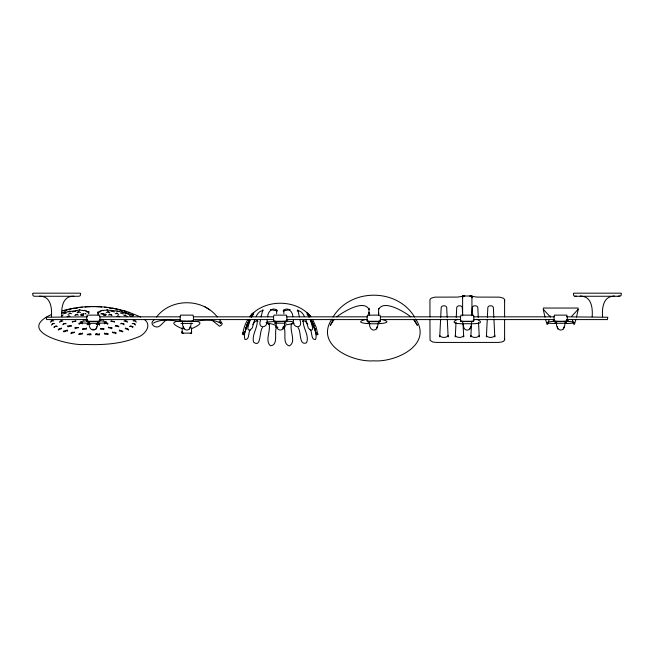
<?xml version="1.0" encoding="UTF-8"?>
<svg xmlns="http://www.w3.org/2000/svg" width="654" height="654" viewBox="0 0 654 654"><rect width="100%" height="100%" fill="white"/><g stroke="black" fill="none" stroke-linecap="round" stroke-linejoin="round"><path stroke-width="0.98" d="M191.54 327.703L191.54 333.082L190.371 333.123M369.101 315.212L368.938 308.41L369.069 309.546C363.926 298.845 342.786 312.228 336.736 316.822M462.599 315.768L462.615 296.009L465.002 295.992L471.935 296.009L471.943 315.768M462.599 309.326L462.599 308.713M462.599 297.742L462.615 296.009L464.749 296.025L457.547 297.088L434.951 297.137L430.986 298.24L429.94 299.679L429.94 316.904M429.94 319.618L430.054 340.333L432.703 341.993L436.161 342.426L498.381 342.426L501.839 341.993L503.555 341.274L504.602 339.827L504.602 319.618M504.602 316.904L504.602 299.679L503.555 298.24L499.591 297.137L476.995 297.088L469.793 296.025L471.935 296.009L472.09 297.382M86.688 319.871L87.072 321.277L99.604 321.277L99.988 319.871M98.108 314.983L98.108 312.489L98.108 313.642M180.152 319.871L180.537 321.277L193.069 321.277L193.453 319.871M273.617 319.871L274.001 321.277L286.534 321.277L286.918 319.871M367.082 319.871L367.466 321.277L379.999 321.277L380.383 319.871M460.547 319.871L460.931 321.277L473.463 321.277L473.848 319.871M462.599 297.57L462.607 296.18M554.012 319.871L554.396 321.277L566.928 321.277L567.312 319.871M191.54 331.717L191.54 333.123L182.204 333.123L182.204 331.717L182.213 333.066M276.642 313.797L276.667 309.767L276.773 310.854C273.666 305.704 267.094 312.252 267.772 316.83M191.532 333.066L191.54 331.202M262.794 309.792L261.118 316.871M378.519 314.574L378.543 313.176L378.511 315.212M378.527 314.476L378.568 313.078M378.625 312.35L378.535 314.157L378.674 308.41L378.543 309.546C383.685 298.845 404.818 312.228 410.876 316.822M98.059 312.825L98.108 311.468M378.584 312.98L378.527 314.378L378.601 312.776M440.608 319.324L439.741 336.867L439.741 335.592C441.278 338.077 446.6 338.077 448.137 335.592L448.137 336.867L447.279 319.324M440.706 317.313L441.197 307.282C441.671 305.255 446.216 305.255 446.682 307.282L447.181 317.313M456.01 322.332L455.29 336.867L455.29 335.592C456.835 338.077 462.157 338.077 463.694 335.592L463.694 336.867L463.024 323.338M456.255 317.313L456.745 307.282C457.22 305.255 461.765 305.255 462.239 307.282L462.631 315.31M471.518 323.338L470.847 336.867L470.847 335.592C472.384 338.077 477.706 338.077 479.251 335.592L479.251 336.867L478.532 322.332M471.91 315.31L472.302 307.282C472.777 305.255 477.322 305.255 477.796 307.282L478.287 317.313M487.263 319.324L486.404 336.867L486.404 335.592C487.941 338.077 493.263 338.077 494.8 335.592L494.8 336.867L493.942 319.324M487.361 317.313L487.859 307.282C488.325 305.255 492.871 305.255 493.345 307.282L493.835 317.313M135.427 325.063L134.168 323.73L132.157 323.591M61.852 316.806C61.133 308.206 62.441 295.682 73.894 296.254M602.587 316.806C601.868 308.206 603.176 295.682 614.629 296.254L613.313 296.254M99.522 325.136L99.604 323.959L98.133 324.654L96.285 324.147M62.833 324.85L64.264 323.558L66.25 323.804M78.872 334.578L80.475 333.213L82.429 334.063L82.29 332.976M104.526 332.976L104.387 334.063L106.34 333.213L107.943 334.578L108.123 333.515L106.144 334.39L104.591 333.417M247.711 319.871C241.318 329.551 241.547 346.179 247.613 323.403M128.454 330.131L127.293 328.643L125.159 328.758M260.505 320.223C257.079 329.363 268.631 328.439 267.102 320.076M100.054 320.068L100.414 319.504M107.877 323.125L107.689 324.319L106.447 323.092L105.106 323.051L104.215 323.853M253.801 312.604L251.226 317.1M108.49 327.033L108.368 327.817L110.575 327.401L111.777 328.782L112.006 327.646L110.477 328.194L108.703 327.433M243.002 332.469L242.691 334.202M244.163 333.932L244.073 334.447L244.522 332.044M127.252 322.348L126.067 321.122L123.949 321.065M191.54 328.7C208.324 321.466 196.339 320.771 186.872 321.245C177.406 320.771 165.421 321.466 182.204 328.7M99.931 321.114L99.988 317.476M380.342 316.65L380.007 315.13L367.458 315.13L367.246 316.773M380.334 321.114L380.383 317.476M473.807 316.65L473.48 315.13L460.923 315.13L460.718 316.773M473.798 321.114L473.848 317.476M567.263 321.114L567.312 317.476M193.437 320.901L193.453 317.476M286.91 320.901L286.918 317.476M89.075 323.019L89.377 323.869L89.075 322.814C88.609 332.33 97.969 332.526 97.593 323.019M182.54 323.019L182.85 323.869L182.54 322.814C182.164 332.085 191.328 332.739 191.058 323.019M276.004 323.019L276.315 323.869L276.004 322.814C275.538 332.33 284.899 332.526 284.523 323.019M369.477 323.019L369.78 323.869L369.477 322.814C369.003 332.33 378.364 332.526 377.996 323.019M463.245 323.959C463.146 333.009 472.008 331.586 471.46 323.019M556.407 323.019L556.709 323.869L556.407 322.814C556.031 332.085 565.195 332.739 564.925 323.019M244.302 333.262L244.465 332.494M96.154 328.987L96.637 326.722M189.619 328.987L190.11 326.722M283.084 328.987L283.574 326.722M376.557 328.987L377.039 326.722M470.022 328.987L470.504 326.722M563.486 328.987L563.969 326.722M575.855 319.651L574.449 324.327L573.746 324.253L572.373 319.651M576.452 317.133L578.152 309.922L578.062 308.042L543.409 308.042L543.319 309.922L545.027 317.133M276.765 326.469C273.65 331.987 278.972 345.386 270.372 345.762C264.633 340.44 271.108 330.654 268.982 323.91L269.35 324.523L268.279 323.567L266.423 323.297M106.226 312.432L107.738 312.105L109.758 312.751M54.004 327.58L55.574 326.183L57.372 326.436M120.557 313.07L123.949 313.977M83.221 310.748L84.758 310.241M549.107 319.651L547.733 324.253L547.022 324.327L545.624 319.651M245.52 328.308L245.667 327.85M550.104 316.528L550.308 315.931M245.463 328.766L249.288 320.117M249.828 320.264L247.792 328.218L248.283 329.771L249.836 330.311L252.215 328.046L254.774 319.43M250.327 329.583C247.956 332.216 249.853 340.284 244.923 339.475C242.928 333.066 247.384 326.052 250.196 320.403M262.516 327.556C259.156 330.859 261.437 348.41 253.572 342.156C251.561 334.758 258.028 327.482 257.153 320.485M246.296 326.052L248.921 320.574M97.855 322.324L98.149 321.269L99.604 321.277M284.784 322.324L285.079 321.269L286.534 321.277M378.257 322.324L378.543 321.269L379.999 321.277M471.722 322.324L472.016 321.269L473.463 321.277M565.187 322.324L565.481 321.269L566.928 321.277M115.218 326.24L117.025 325.651L118.726 326.91M74.286 331.938L73.019 333.09L71.123 333.009M50.448 322.152L52.116 320.918L53.783 320.91M87.293 334.832L89.263 333.753L90.481 334.137L90.89 334.954L90.849 333.892L89.565 334.962L87.293 334.235M79.077 309.947L79.968 309.612M297.733 309.792L299.418 316.871M61.312 327.965L60.054 329.109L58.214 329.256M247.596 323.591L249.403 320.485M331.905 319.078C314.484 345.271 352.522 362.504 373.802 360.82C395.09 362.504 433.128 345.271 415.699 319.078M333.115 319.781L330.27 325.349L334.251 319.291M68.041 314.402L69.741 313.568L71.531 313.642M72.398 322.291C73.085 319.937 77.025 322.839 75.7 320.648L73.779 321.711L72.21 321.384M74.793 315.588L76.567 314.729L78.341 315.081M256.188 316.348C257.488 313.683 259.761 310.544 263.08 310.707L262.973 310.143M72.398 311.884L75.905 311.23M129.443 326.436L131.241 326.183L132.811 327.58M100.266 329.134L102.286 328.373L103.798 329.624L103.937 328.504L101.885 329.289L100.381 328.39M252.812 324.466C253.695 322.741 255.73 319.675 257.987 321.228M108.474 315.081L110.24 314.729L112.022 315.588M83.221 320.092L83.876 319.528M116.796 316.446L119.772 316.667M333.074 317.018C350.348 287.932 397.256 287.932 414.538 317.018M133.024 320.91L134.699 320.918L136.367 322.152M82.216 333.417L80.671 334.39L78.897 333.941M251.815 314.288L251.299 314.836L252.918 313.152L249.738 316.781C263.873 298.723 296.663 298.723 310.797 316.781L307.609 313.152L309.236 314.836L308.721 314.288M251.259 317.125L251.79 316.438M250.13 316.283L250.744 315.498M153.992 320.092C150.592 321.989 151.867 325.471 154.884 326.583C159.69 328.823 162.519 322.275 165.969 320.256M567.427 321.457L568.31 320.386M571.629 316.356L578.062 309.44M565.735 323.501C583.237 323.313 569.904 320.46 560.74 321.678C551.567 320.46 538.234 323.313 555.745 323.501M120.557 323.804L122.551 323.558L123.982 324.85M156.551 317.059C170.98 297.889 202.773 298.077 217.308 316.994M252.918 315.122L253.45 314.574M112.357 332.624L114.573 332.207L115.619 332.87L115.742 333.744L116.02 332.665L113.788 333.09L112.529 331.938M99.817 316.773L99.612 315.13L87.056 315.13L87.056 316.814M193.282 316.773L193.077 315.13L180.52 315.13L180.193 316.65M286.754 316.773L286.542 315.13L273.993 315.13L273.658 316.65M71.204 325.439L69.586 326.346L67.918 326.084M129.443 315.49L132.811 316.634M153.355 323.141C160.868 318.8 170.604 320.247 178.885 321.196M115.276 313.642L117.074 313.568L118.775 314.402M77.058 312.751L79.077 312.105L80.581 312.432M78.112 327.433L76.338 328.194L74.809 327.646M68.09 311.582L69.888 310.993M114.605 321.384L113.036 321.711L111.115 320.648C109.79 322.839 113.731 319.937 114.417 322.291M297.145 310.92L297.456 310.707C300.766 310.544 303.047 313.683 304.347 316.348M56.497 326.003L54.069 326.837M473.194 321.523L461.348 321.523M180.954 323.411L192.791 323.411M65.604 323.289L63.144 324.057M52.255 320.599L52.802 320.272M118.897 326.084L117.23 326.346L115.611 325.439M110.91 311.23L114.417 311.884M99.588 306.791L95.966 306.669M457.547 319.324C446.723 324.425 464.299 323.771 467.275 323.697C470.242 323.771 487.819 324.425 476.995 319.324M122.944 331.235L121.219 331.439L119.617 329.968L119.306 331.087L121.194 330.532L122.764 331.97M53.497 323.37L52.23 323.943M123.9 315.547L125.789 315.686L127.301 316.634M61.893 320.746L59.955 321.343M367.883 322.872L368.676 322.749M379.729 321.466L378.339 321.621M96.302 324.302L98.165 323.992L99.547 324.768M67.043 316.667L70.019 316.446M69.218 315.669L67.951 316.103M50.955 314.697C14.282 332.011 70.902 346.203 84.963 344.454C102.498 345.091 120.663 344.151 137.078 337.423C144.289 335.486 152.734 325.455 144.403 319.52M64.051 311.958L65.253 311.582M94.691 329.387L92.116 329.387M365.014 319.634C344.903 325.185 402.709 325.185 382.59 319.634M290.163 309.604L283.141 310.944M133.146 326.689L130.318 326.003M74.286 308.157L62.8 310.732M77.63 314.263L75.668 314.664M107.55 323.419L105.646 323.542L104.338 322.635M50.955 321.081L51.601 320.869M103.365 319.43L100.822 319.397M67.002 309.824L65.286 310.298M124.137 323.918L121.211 323.289M85.993 319.397L83.45 319.43M62.171 310.92L64.623 310.225M90.039 324.441L88.02 324.539L87.211 323.959L87.268 324.768L88.642 323.992L89.999 324.065M274.345 323.199L286.19 323.199M286.19 321.793L284.809 321.882M100.176 310.805C111.327 308.835 122.846 312.146 133.522 315.31L129.844 313.994M69.553 313.127L70.231 312.955M86.467 306.873L85.126 307.053M95.231 306.612L91.585 306.612M90.849 306.669L87.227 306.791M618.104 296.254L621.006 295.682L621.3 293.564M70.64 308.835L66.52 309.751M82.29 307.127L78.693 307.543M61.672 312.849L79.436 310.086L86.639 310.805M128.593 329.256L126.762 329.109L125.494 327.965M194.859 321.196C203.271 320.313 213.417 318.621 220.872 323.452L219.115 321.294M566.944 316.814L566.944 315.13L554.388 315.13L554.183 316.773M64.615 310.446L63.675 310.609M77.409 308.091L75.414 308.361M87.481 322.986L89.598 322.921M99.334 321.58L97.945 321.637M88.813 311.606L88.29 311.68L88.756 312.825L88.707 311.468L88.707 313.642M61.672 315.498L62.915 315.547M84.987 313.691L85.421 313.634M79.101 311.631L77.728 311.745M87.047 320.656C58.647 324.196 128.168 324.31 99.76 320.656M70.722 308.827C85.641 305.786 101.174 305.786 116.093 308.827M100.806 313.887L102.392 313.912M123.132 310.609L122.192 310.446M127.367 321.302L124.922 320.746M111.728 314.623L109.185 314.263M125.11 313.078L128.503 314.165M294.112 323.297L285.218 325.054L284.931 327.213L282.602 327.204M376.769 321.678L370.843 321.678M108.123 307.543L104.526 307.127M96.367 321.654L90.448 321.654M565.236 321.735C572.046 323.861 549.434 323.861 556.235 321.735M87.072 321.277L88.519 321.269L88.813 322.324M180.537 321.277L181.984 321.269M274.001 321.277L275.457 321.269L275.743 322.324M367.466 321.277L368.921 321.269L369.216 322.324M460.931 321.277L462.386 321.269L462.68 322.324M554.396 321.277L555.851 321.269L556.145 322.324M277.925 327.204L275.604 327.213C279.037 322.806 254.153 323.035 273.486 321.539C275.53 322.684 299.81 318.792 291.185 324.523L291.553 323.91C289.15 330.515 296.736 341.928 289.313 345.941C281.874 343.677 286.795 332.207 283.771 326.469M33.076 293.18L80.18 293.18M573.82 293.18L620.924 293.18M573.435 293.564L573.738 295.682L574.931 296.254L619.812 296.254M574.931 296.254L576.632 296.254M581.422 296.254L580.106 296.254C591.559 295.682 592.867 308.206 592.148 316.806M87.489 316.83L46.205 317.239L46.614 319.585L87.489 319.585M99.743 316.83L180.43 316.83M193.707 316.83L273.38 316.83M286.656 316.83L367.344 316.83M380.62 316.83L460.293 316.83M473.57 316.83L554.257 316.83M566.511 316.83L607.795 317.239L607.386 319.585L566.511 319.585M99.743 319.585L180.43 319.585M193.707 319.585L273.38 319.585M286.656 319.585L367.344 319.585M380.62 319.585L460.293 319.585M473.57 319.585L554.257 319.585M183.373 333.123L182.204 333.123L182.204 327.703M191.614 321.269L193.069 321.277M128.952 312.849L128.298 312.751M97.217 322.921L99.334 322.986M85.102 313.822L86.009 313.887M88.87 321.637L87.481 321.58M109.087 311.745L107.714 311.631M275.726 321.882L274.345 321.793M102.514 313.716L101.395 313.634M369.265 321.621L367.883 321.466M277.386 310.944L270.372 309.604M39.371 296.254C50.824 295.682 52.132 308.206 51.413 316.806M378.936 322.749L379.729 322.872M101.689 307.053L100.34 306.873M111.401 308.361L109.406 308.091M102.049 310.241L103.594 310.748M140.708 317.002L128.503 312.048L112.529 308.157M135.198 324.065L133.31 323.37M120.295 309.751L116.167 308.835M106.847 309.612L107.738 309.947M116.919 310.993L118.726 311.582M121.53 310.298L119.617 309.734M116.584 312.955L117.262 313.127M118.856 316.103L117.589 315.669M121.554 311.582L122.568 311.884M126.623 311.468L122.192 310.225M124.26 312.269L128.078 313.389M124.497 312.326L126.214 312.808M135.215 320.869L135.86 321.081M79.257 323.419L81.17 323.542L82.478 322.635L82.6 323.853L81.709 323.051L80.36 323.092L79.126 324.319L78.938 323.125M125.143 314.934L125.797 315.163M543.409 309.44L550.415 317.043M62.866 321.065L60.748 321.122L59.555 322.348M102.931 319.528L103.594 320.092M134.013 320.272L134.56 320.599M54.65 323.591L52.647 323.73L51.388 325.063M205.013 306.832L209.762 309.873M86.402 319.504L86.753 320.068M211.683 319.937L219.491 326.248L221.461 325.095L222.286 323.665L219.875 320.019M61.656 328.758L59.522 328.643L58.361 330.131M78.447 327.817L76.24 327.401L75.038 328.782M74.45 332.624L72.242 332.207L71.196 332.87L71.073 333.744M307.086 314.574L307.617 315.122M553.161 320.386L554.052 321.457M413.361 319.291L417.342 325.349L414.489 319.781M309.792 315.498L310.405 316.283M308.745 316.438L309.277 317.125L306.726 312.604M311.132 320.485L313.724 325.251M307.723 324.466C306.832 322.741 304.805 319.675 302.549 321.228L303.382 320.485C302.336 327.629 309.734 335.477 306.53 342.835C298.567 345.966 301.608 331.57 298.02 327.556M310.331 320.403C313.152 326.052 317.607 333.066 315.612 339.475C310.683 340.284 312.579 332.216 310.209 329.583M312.816 319.871L316.193 327.409L317.869 334.627L316.413 334.742L313.634 325.144L311.247 320.117M311.606 320.574L314.239 326.052M71.588 326.24L69.782 325.651L68.09 326.91L67.771 325.749M305.761 319.43L308.32 328.046L310.691 330.311L312.252 329.771L312.743 328.218L310.707 320.264M462.942 323.019L463.245 323.869M315.065 328.766L315.612 330.613M315.015 328.308L315.555 330.147M66.25 313.07L62.866 313.977M292.763 316.83C293.442 312.252 286.869 305.704 283.754 310.854L283.869 309.767L283.893 313.797M557.363 326.722L557.846 328.987M183.496 326.722L183.978 328.987M316.07 332.494L316.234 333.262M316.013 332.044L316.16 332.747M554.069 321.114L554.012 317.476M460.604 321.114L460.547 317.476M367.131 321.114L367.082 317.476M273.666 321.114L273.617 317.476M180.202 321.114L180.152 317.476M86.737 321.114L86.688 317.476M317.746 333.679L317.844 334.202M316.373 333.932L316.462 334.447M293.433 320.076C291.897 328.439 303.456 329.363 300.031 320.223M369.003 312.776L369.077 313.707L368.979 312.35M182.204 331.406L182.213 332.96M471.935 296.18L471.943 297.742M504.602 299.679L504.602 300.954M504.602 338.559L504.602 339.827M462.599 312.072L462.599 312.604M80.565 293.564L80.262 295.682L79.069 296.254L34.188 296.254L32.994 295.682L32.7 293.564M95.966 333.892L95.925 334.954L96.334 334.137L97.544 333.753L99.522 334.832L99.588 333.769L99.179 334.635L97.953 335.02L95.966 333.892M83.05 329.215L83.017 329.624L82.878 328.504L83.581 329.166L85.6 329.101L86.467 327.981L86.541 329.134L85.224 328.349L83.05 329.215M103.43 313.568L103.299 314.885L105.989 315.212L103.307 314.876L103.438 313.568M64.125 331.545L64.051 331.97L63.675 330.875L65.588 331.439L67.198 329.968L67.509 331.087L66.299 330.433L64.125 331.545M100.839 311.443L99.261 311.925L100.839 311.443M83.508 314.876L80.826 315.212L83.516 314.885L83.385 313.568L83.508 314.876M83.516 314.198L80.826 314.353L83.508 314.206M105.989 314.353L103.307 314.206L105.989 314.353M87.554 311.917L85.968 311.443L87.546 311.925"/></g></svg>
